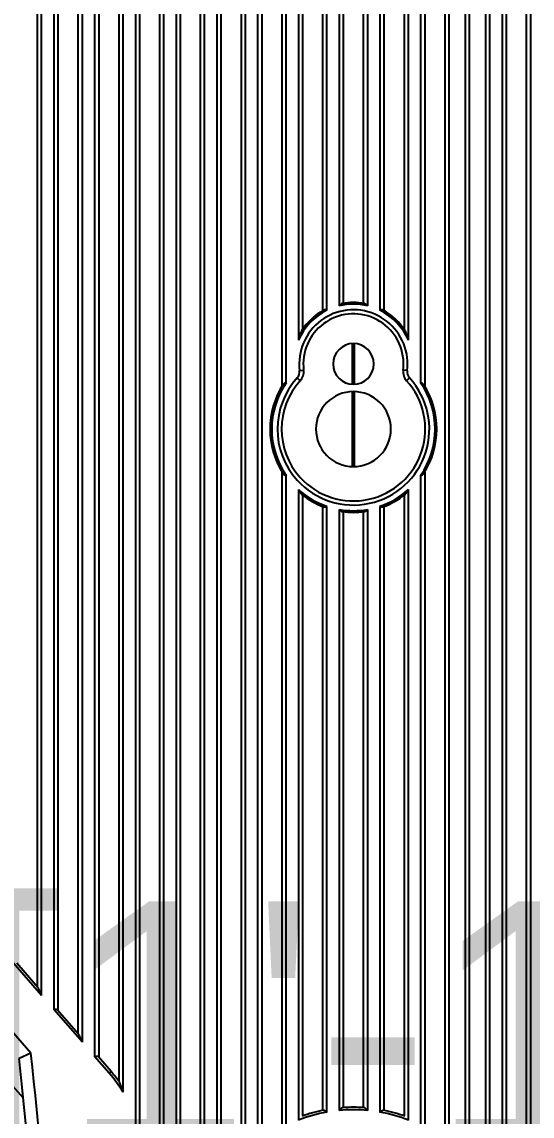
# Model space of a CAD drawing. Header units: millimetres. Extents: x -1070 to 42146, y 1440 to 12921.
# Drawn here: x 6953.6 to 7016.2, y 3315.5 to 3449.8 of the extents above; entities that cross this region are included whole.
import ezdxf

# ---------------------------------------------------------------- set-up
doc = ezdxf.new("R2010")
doc.units = ezdxf.units.MM
for name, color, linetype in [('02___PRT_ALL_AXES', 7, 'Continuous'), ('06___PRT_ALL_SURFS', 7, 'Continuous'), ('DIM', 4, 'Continuous')]:
    doc.layers.add(name, color=color, linetype=linetype)
doc.styles.get("Standard").update_dxf_attribs({"font": 'arial.ttf'})
doc.dimstyles.new('ISO-200', dxfattribs={"dimtxt": 30, "dimasz": 25, "dimexe": 1.25, "dimexo": 5, "dimgap": 5, "dimtad": 1, "dimtoh": 1, "dimdec": 1, "dimdsep": 46, "dimtxsty": 'Standard', "dimcen": 2.5, "dimadec": 0, "dimazin": 0, "dimtfac": 1, "dimtdec": 1, "dimtmove": 0, "dimatfit": 3, "dimfxl": 1, "dimarcsym": 0})

# ---------------------------------------------------------------- blocks, each defined once
blk = doc.blocks.new('*D141')
at = {"layer": 'Defpoints', "color": 0, "transparency": 16777216}
for p in [(7169.27, 3297.92), (6819.27, 3257.83), (7169.27, 3257.83)]:
    blk.add_point(p, dxfattribs=at)
at = {"layer": 'DIM', "color": 0, "lineweight": -2, "transparency": 16777216}
for p, q in [((6819.27, 3262.83), (6819.27, 3299.17)), ((7169.27, 3262.83), (7169.27, 3299.17)), ((6844.27, 3297.92), (7144.27, 3297.92))]:
    blk.add_line(p, q, dxfattribs=at)
at = {"layer": 'DIM', "color": 0, "transparency": 16777216}
for points in [[(6844.27, 3302.09), (6844.27, 3293.75), (6819.27, 3297.92)], [(7144.27, 3302.09), (7144.27, 3293.75), (7169.27, 3297.92)]]:
    blk.add_solid(points, dxfattribs=at)
at = {"layer": 'DIM', "color": 0, "lineweight": -3, "transparency": 16777216, "insert": (6994.27, 3322.34), "char_height": 30, "attachment_point": 5}
blk.add_mtext('350 [1\'-1 3/4"]', dxfattribs=at)

msp = doc.modelspace()

# ---------------------------------------------------------------- linework, layer by layer
at = {"color": 7, "linetype": 'Continuous', "lineweight": -3}
for p, q in [((6955.525, 3331.332), (6955.525, 3477.826)), ((6956.025, 3330.299), (6956.025, 3477.826)), ((6957.525, 3477.826), (6957.525, 3328.574)), ((6958.025, 3477.826), (6958.025, 3328.504)), ((6960.525, 3325.58), (6960.525, 3477.826)), ((6961.025, 3324.548), (6961.025, 3477.826)), ((6962.525, 3477.826), (6962.525, 3322.822)), ((6963.025, 3477.826), (6963.025, 3322.752)), ((6965.525, 3319.726), (6965.525, 3477.826)), ((6966.025, 3318.447), (6966.025, 3477.826)), ((6967.525, 3477.826), (6967.525, 3057.826)), ((6968.025, 3477.826), (6968.025, 3057.826)), ((6970.525, 3057.826), (6970.525, 3477.826)), ((6971.025, 3057.826), (6971.025, 3477.826)), ((6972.525, 3477.826), (6972.525, 3057.826)), ((6973.025, 3477.826), (6973.025, 3057.826)), ((6975.525, 3057.826), (6975.525, 3477.826)), ((6976.025, 3057.826), (6976.025, 3477.826)), ((6977.525, 3477.826), (6977.525, 3305.562)), ((6978.025, 3477.826), (6978.025, 3307.18)), ((6980.525, 3310.618), (6980.525, 3477.826)), ((6981.025, 3310.665), (6981.025, 3477.826)), ((6982.525, 3477.826), (6982.525, 3312.051)), ((6983.025, 3477.826), (6983.025, 3312.826)), ((6985.525, 3405.109), (6985.525, 3477.826)), ((6986.025, 3405.514), (6986.025, 3477.826)), ((6987.525, 3477.826), (6987.525, 3410.734)), ((6988.025, 3477.826), (6988.025, 3412.061)), ((6990.525, 3414.379), (6990.525, 3477.826)), ((6991.025, 3414.418), (6991.025, 3477.826)), ((6992.525, 3477.826), (6992.525, 3414.965)), ((6993.025, 3477.826), (6993.025, 3415.272)), ((6995.525, 3415.272), (6995.525, 3477.826)), ((6996.025, 3414.965), (6996.025, 3477.826)), ((6997.525, 3477.826), (6997.525, 3414.418)), ((6998.025, 3477.826), (6998.025, 3414.379)), ((7000.525, 3412.061), (7000.525, 3477.826)), ((7001.025, 3410.734), (7001.025, 3477.826)), ((7002.525, 3477.826), (7002.525, 3405.514)), ((7003.025, 3477.826), (7003.025, 3405.109)), ((7005.525, 3312.826), (7005.525, 3477.826)), ((7006.025, 3312.051), (7006.025, 3477.826)), ((7008.025, 3310.128), (7008.025, 3477.826)), ((7008.525, 3310.012), (7008.525, 3477.826)), ((7010.525, 3307.18), (7010.525, 3477.826)), ((7011.025, 3305.562), (7011.025, 3477.826)), ((7012.525, 3477.826), (7012.525, 3057.826)), ((7013.025, 3477.826), (7013.025, 3057.826)), ((7015.525, 3057.826), (7015.525, 3477.826)), ((7016.025, 3057.826), (7016.025, 3477.826)), ((6994.175, 3405.328), (6994.175, 3410.324)), ((6994.375, 3410.324), (6994.375, 3405.328)), ((6987.674, 3407.016), (6988.17, 3407.077)), ((7000.875, 3407.016), (7000.379, 3407.077)), ((6987.383, 3406.102), (6987.753, 3405.765)), ((7001.166, 3406.102), (7000.797, 3405.765)), ((6994.175, 3395.227), (6994.175, 3404.425)), ((6994.375, 3404.425), (6994.375, 3395.227)), ((6985.525, 3314.431), (6985.525, 3394.543)), ((7003.025, 3394.543), (7003.025, 3314.431)), ((6986.025, 3314.329), (6986.025, 3394.137)), ((7002.525, 3394.137), (7002.525, 3314.329)), ((6987.525, 3392.419), (6987.525, 3314.997)), ((7001.025, 3314.997), (7001.025, 3392.419)), ((6988.025, 3391.738), (6988.025, 3315.504)), ((7000.525, 3315.504), (7000.525, 3391.738)), ((6990.525, 3316.206), (6990.525, 3390.318)), ((6991.025, 3315.987), (6991.025, 3390.346)), ((6992.525, 3389.959), (6992.525, 3316.193)), ((6993.025, 3389.681), (6993.025, 3316.534)), ((6995.525, 3316.534), (6995.525, 3389.681)), ((6996.025, 3316.193), (6996.025, 3389.959)), ((6997.525, 3390.346), (6997.525, 3315.987)), ((6998.025, 3390.318), (6998.025, 3316.206)), ((6956.025, 3330.299), (6952.525, 3334.326)), ((6955.566, 3331.284), (6952.983, 3334.256)), ((6961.025, 3324.548), (6957.525, 3328.574)), ((6960.566, 3325.532), (6957.983, 3328.504)), ((6958.025, 3328.504), (6958.025, 3328.456)), ((6964.323, 3320.753), (6962.525, 3322.822)), ((6964.55, 3320.95), (6962.983, 3322.752)), ((6963.025, 3322.752), (6963.025, 3322.704)), ((6990.525, 3316.197), (6990.525, 3316.206)), ((6998.025, 3316.206), (6998.025, 3316.197))]:
    msp.add_line(p, q, dxfattribs=at)
for centre, radius, start, end in [((6994.275, 3407.826), 7.35, 76.22585, 103.77415), ((6994.275, 3407.826), 7.55, 79.69967, 100.30033), ((6994.275, 3407.826), 7.35, 116.24286, 156.68855), ((6994.275, 3407.826), 6.65, 6.72168, 186.99377), ((6994.275, 3407.826), 7.55, 118.91056, 147.25218), ((6994.275, 3407.826), 6.15, 5.13025, 186.99377), ((6994.275, 3407.826), 7.35, 23.31145, 63.75714), ((6994.275, 3407.826), 7.55, 32.74782, 61.08944), ((6994.275, 3407.826), 6.15, 353.00623, 5.13025), ((6994.275, 3407.826), 6.65, 353.00623, 6.72168), ((6986.533, 3406.876), 1.15, 317.67727, 6.99377), ((6986.533, 3406.876), 1.65, 317.67727, 6.99377), ((7002.017, 3406.876), 1.65, 173.00623, 222.32273), ((7002.017, 3406.876), 1.15, 173.00623, 222.32273), ((6994.275, 3399.826), 10.221, 147.81015, 212.18985), ((6994.275, 3399.826), 10.021, 145.41267, 214.58733), ((6994.275, 3399.826), 9.321, 137.67727, 222.216), ((6994.275, 3399.826), 8.821, 137.67727, 222.21662), ((6994.275, 3399.826), 9.321, 222.216, 42.32273), ((6994.275, 3399.826), 8.821, 222.21662, 42.32273), ((6994.275, 3399.826), 10.021, 325.41267, 34.58733), ((6994.275, 3399.826), 10.221, 327.81015, 32.18985), ((6994.275, 3399.826), 10.021, 227.65618, 251.0759), ((6994.275, 3399.826), 10.021, 288.9241, 312.34382), ((6994.275, 3399.826), 10.221, 231.59157, 249.07755), ((6994.275, 3399.826), 10.221, 290.92245, 308.40843), ((6994.275, 3399.826), 10.021, 259.9428, 280.0572), ((6994.275, 3399.826), 10.221, 262.41022, 277.58978), ((6950.757, 3308.963), 17.973, 31.84701, 40.99263), ((6950.781, 3308.981), 18.243, 35.86084, 41.0003), ((6994.275, 3297.826), 18.45, 100.14569, 111.46013), ((6994.275, 3297.826), 18.75, 101.4068, 109.60657), ((6994.275, 3297.826), 18.45, 84.55726, 95.44274), ((6994.275, 3297.826), 18.75, 86.0496, 93.9504), ((6994.275, 3297.826), 18.45, 68.53987, 79.85431), ((6994.275, 3297.826), 18.75, 70.39343, 78.5932)]:
    msp.add_arc(centre, radius, start, end, dxfattribs=at)
for points, knots in [([(6992.925, 3415.254), (6992.892, 3415.248), (6992.824, 3415.21), (6992.728, 3415.14), (6992.627, 3415.055), (6992.559, 3414.995), (6992.525, 3414.965)], [0, 0, 0, 0, 0.2027488, 0.4521932, 0.7221807, 1, 1, 1, 1]), ([(6996.025, 3414.965), (6995.99, 3414.995), (6995.922, 3415.055), (6995.821, 3415.14), (6995.725, 3415.21), (6995.658, 3415.248), (6995.625, 3415.254)], [0, 0, 0, 0, 0.2778141, 0.5478076, 0.7972521, 1, 1, 1, 1]), ([(6991.025, 3414.418), (6990.951, 3414.434), (6990.822, 3414.461), (6990.677, 3414.464), (6990.625, 3414.435)], [0, 0, 0, 0, 0.5598339, 1, 1, 1, 1]), ([(6997.925, 3414.435), (6997.873, 3414.464), (6997.727, 3414.461), (6997.598, 3414.434), (6997.525, 3414.418)], [0, 0, 0, 0, 0.4401392, 1, 1, 1, 1]), ([(6987.925, 3411.91), (6987.899, 3411.87), (6987.857, 3411.781), (6987.782, 3411.593), (6987.697, 3411.345), (6987.606, 3411.042), (6987.551, 3410.837), (6987.525, 3410.734)], [0, 0, 0, 0, 0.1141588, 0.2368616, 0.4890668, 0.7441649, 1, 1, 1, 1]), ([(7001.025, 3410.734), (7000.998, 3410.837), (7000.943, 3411.042), (7000.852, 3411.345), (7000.767, 3411.593), (7000.692, 3411.781), (7000.65, 3411.87), (7000.625, 3411.91)], [0, 0, 0, 0, 0.2558364, 0.5109361, 0.763142, 0.8858444, 1, 1, 1, 1]), ([(6986.025, 3405.514), (6985.944, 3405.487), (6985.793, 3405.438), (6985.664, 3405.333), (6985.625, 3405.271)], [0, 0, 0, 0, 0.5360219, 1, 1, 1, 1]), ([(7002.925, 3405.271), (7002.885, 3405.333), (7002.756, 3405.438), (7002.605, 3405.487), (7002.525, 3405.514)], [0, 0, 0, 0, 0.4639631, 1, 1, 1, 1]), ([(6985.625, 3394.381), (6985.664, 3394.319), (6985.793, 3394.214), (6985.944, 3394.164), (6986.025, 3394.137)], [0, 0, 0, 0, 0.4639631, 1, 1, 1, 1]), ([(7002.525, 3394.137), (7002.605, 3394.164), (7002.756, 3394.214), (7002.885, 3394.319), (7002.925, 3394.381)], [0, 0, 0, 0, 0.5360219, 1, 1, 1, 1]), ([(6987.525, 3392.419), (6987.556, 3392.363), (6987.619, 3392.253), (6987.716, 3392.092), (6987.8, 3391.963), (6987.869, 3391.872), (6987.905, 3391.832), (6987.925, 3391.817)], [0, 0, 0, 0, 0.2645956, 0.526215, 0.7787308, 0.8964936, 1, 1, 1, 1]), ([(7000.625, 3391.817), (7000.644, 3391.832), (7000.68, 3391.872), (7000.749, 3391.963), (7000.833, 3392.092), (7000.93, 3392.253), (7000.993, 3392.363), (7001.025, 3392.419)], [0, 0, 0, 0, 0.1035021, 0.2212656, 0.4737824, 0.7354026, 1, 1, 1, 1]), ([(6990.625, 3390.279), (6990.65, 3390.269), (6990.712, 3390.265), (6990.847, 3390.289), (6990.952, 3390.323), (6991.025, 3390.346)], [0, 0, 0, 0, 0.1990548, 0.4414223, 1, 1, 1, 1]), ([(6992.525, 3389.959), (6992.559, 3389.93), (6992.628, 3389.875), (6992.73, 3389.796), (6992.826, 3389.732), (6992.892, 3389.699), (6992.925, 3389.694)], [0, 0, 0, 0, 0.2790828, 0.5496405, 0.7984196, 1, 1, 1, 1]), ([(6995.625, 3389.694), (6995.657, 3389.699), (6995.724, 3389.732), (6995.819, 3389.796), (6995.921, 3389.875), (6995.99, 3389.93), (6996.025, 3389.959)], [0, 0, 0, 0, 0.2015804, 0.4503595, 0.7209172, 1, 1, 1, 1]), ([(6997.525, 3390.346), (6997.597, 3390.323), (6997.702, 3390.289), (6997.837, 3390.265), (6997.899, 3390.269), (6997.925, 3390.279)], [0, 0, 0, 0, 0.5585463, 0.800926, 1, 1, 1, 1]), ([(6956.025, 3330.299), (6955.987, 3330.388), (6955.911, 3330.564), (6955.816, 3330.783), (6955.739, 3330.954), (6955.682, 3331.077), (6955.627, 3331.187), (6955.589, 3331.257), (6955.566, 3331.284)], [0, 0, 0, 0, 0.2658858, 0.5291609, 0.6583802, 0.7841869, 0.9027376, 1, 1, 1, 1]), ([(6957.983, 3328.504), (6957.941, 3328.552), (6957.767, 3328.585), (6957.617, 3328.577), (6957.525, 3328.574)], [0, 0, 0, 0, 0.4098584, 1, 1, 1, 1]), ([(6961.025, 3324.548), (6960.987, 3324.636), (6960.911, 3324.812), (6960.816, 3325.031), (6960.739, 3325.202), (6960.682, 3325.325), (6960.627, 3325.436), (6960.589, 3325.505), (6960.566, 3325.532)], [0, 0, 0, 0, 0.2658858, 0.5291609, 0.6583802, 0.7841869, 0.9027376, 1, 1, 1, 1]), ([(6962.983, 3322.752), (6962.941, 3322.801), (6962.767, 3322.833), (6962.617, 3322.825), (6962.525, 3322.822)], [0, 0, 0, 0, 0.4098584, 1, 1, 1, 1]), ([(6966.025, 3318.447), (6965.989, 3318.555), (6965.918, 3318.771), (6965.825, 3319.039), (6965.749, 3319.25), (6965.69, 3319.402), (6965.64, 3319.524), (6965.599, 3319.612), (6965.578, 3319.652), (6965.566, 3319.668)], [0, 0, 0, 0, 0.2618313, 0.5220804, 0.6506232, 0.7767907, 0.897575, 0.9531084, 1, 1, 1, 1]), ([(6991.025, 3315.987), (6990.98, 3316.014), (6990.894, 3316.066), (6990.77, 3316.138), (6990.665, 3316.188), (6990.594, 3316.211), (6990.566, 3316.206)], [0, 0, 0, 0, 0.3046143, 0.5911399, 0.8343924, 1, 1, 1, 1]), ([(6992.983, 3316.531), (6992.969, 3316.53), (6992.937, 3316.518), (6992.868, 3316.477), (6992.772, 3316.404), (6992.651, 3316.303), (6992.567, 3316.23), (6992.525, 3316.193)], [0, 0, 0, 0, 0.0731865, 0.1723033, 0.4208294, 0.7038672, 1, 1, 1, 1]), ([(6996.025, 3316.193), (6995.982, 3316.23), (6995.898, 3316.303), (6995.777, 3316.404), (6995.681, 3316.477), (6995.612, 3316.518), (6995.58, 3316.53), (6995.566, 3316.531)], [0, 0, 0, 0, 0.2961328, 0.5791706, 0.8276967, 0.9268135, 1, 1, 1, 1]), ([(6997.983, 3316.206), (6997.955, 3316.211), (6997.884, 3316.188), (6997.779, 3316.138), (6997.655, 3316.066), (6997.569, 3316.014), (6997.525, 3315.987)], [0, 0, 0, 0, 0.1656076, 0.4088601, 0.6953857, 1, 1, 1, 1])]:
    msp.add_open_spline(points, degree=3, knots=knots, dxfattribs=at)
at = {"layer": '02___PRT_ALL_AXES', "color": 7, "linetype": 'Continuous', "lineweight": -3}
for centre, radius, start, end in [((6994.275, 3407.826), 2.5, 0, 180), ((6994.275, 3407.826), 2.5, 180, 0), ((6994.275, 3399.826), 4.6, 0, 180), ((6994.275, 3399.826), 4.6, 180, 0)]:
    msp.add_arc(centre, radius, start, end, dxfattribs=at)
at = {"layer": '06___PRT_ALL_SURFS', "color": 7, "linetype": 'Continuous', "lineweight": -3}
for p, q in [((6954.707, 3323.209), (6946.017, 3333.206)), ((6954.707, 3323.209), (6953.269, 3322.579)), ((6964.323, 3320.753), (6964.55, 3320.95)), ((6953.777, 3317.718), (6952.219, 3319.51))]:
    msp.add_line(p, q, dxfattribs=at)
for radius, start, end in [(500, 5.92129, 6.28663), (501.5, 353.65958, 6.34042), (500, 354.07873, 5.92129)]:
    msp.add_arc((6456.275, 3267.826), radius, start, end, dxfattribs=at)

# ---------------------------------------------------------------- dimensions: what is measured, and where the dimension line sits
at = {"layer": 'DIM', "color": 7, "lineweight": -3}
dim = msp.add_linear_dim(base=(7169.275, 3297.919), p1=(6819.275, 3257.826), p2=(7169.275, 3257.826), dimstyle='ISO-200', dxfattribs=at)
dim.commit()
dim.dimension.update_dxf_attribs({"geometry": '*D141', "text_midpoint": (6994.275, 3322.339)})

doc.saveas('drawing.dxf')
